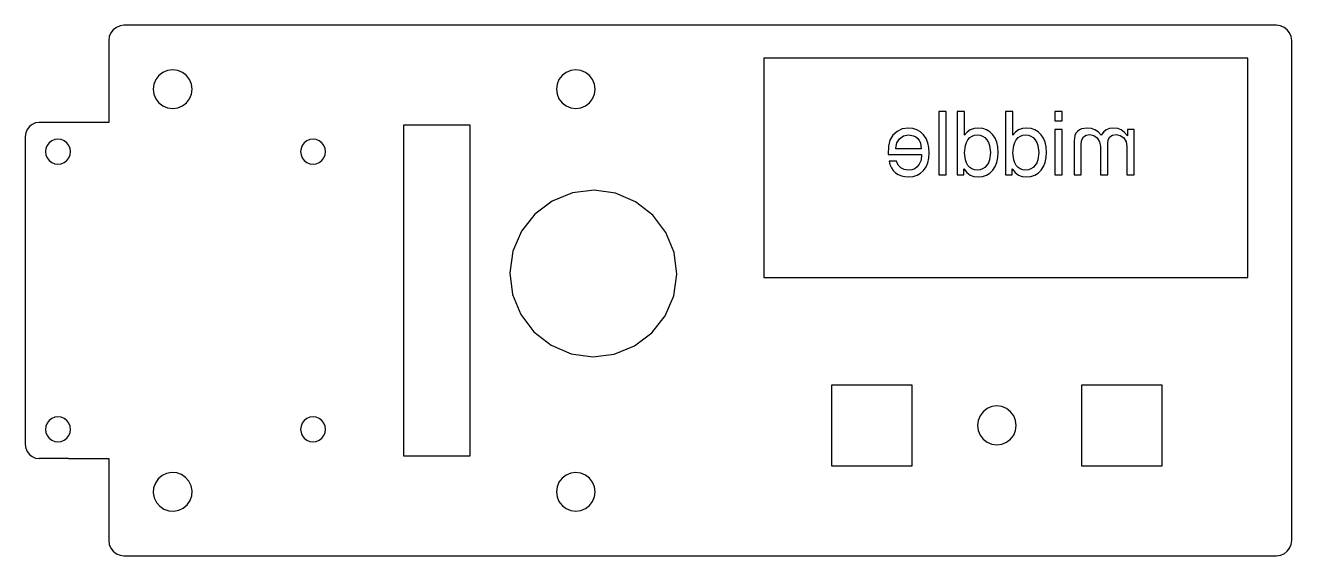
# Model space of a CAD drawing. Extents: x -235 to 103, y -8 to 774.
# Drawn here: x -231.7 to -140.6, y 287.5 to 325.7 of the extents above; entities that cross this region are included whole.
import ezdxf

# ---------------------------------------------------------------- set-up
doc = ezdxf.new("R2010")
doc.units = 0
doc.header["$MEASUREMENT"] = 0
doc.layers.add('Holes', color=2, linetype='Continuous')
doc.layers.add('Text', color=5, linetype='Continuous')

msp = doc.modelspace()

# ---------------------------------------------------------------- linework, layer by layer
for p, q in [((-225.34, 325.421), (-225.515, 325.193)), ((-225.112, 325.596), (-225.34, 325.421)), ((-224.847, 325.706), (-225.112, 325.596)), ((-224.568, 325.743), (-224.847, 325.706)), ((-141.655, 325.743), (-224.568, 325.743)), ((-141.377, 325.706), (-141.655, 325.743)), ((-141.111, 325.596), (-141.377, 325.706)), ((-140.883, 325.421), (-141.111, 325.596)), ((-140.709, 325.193), (-140.883, 325.421)), ((-225.625, 324.928), (-225.662, 324.649)), ((-225.662, 324.649), (-225.662, 318.743)), ((-225.515, 325.193), (-225.625, 324.928)), ((-140.599, 324.928), (-140.709, 325.193)), ((-140.562, 324.649), (-140.599, 324.928)), ((-140.562, 288.636), (-140.562, 324.649)), ((-231.628, 318.002), (-231.662, 317.743)), ((-231.528, 318.243), (-231.628, 318.002)), ((-231.369, 318.45), (-231.528, 318.243)), ((-231.162, 318.609), (-231.369, 318.45)), ((-230.921, 318.709), (-231.162, 318.609)), ((-230.662, 318.743), (-230.921, 318.709)), ((-228.568, 318.743), (-230.662, 318.743)), ((-225.662, 318.743), (-228.568, 318.743)), ((-231.662, 317.743), (-231.662, 317.649)), ((-231.662, 317.649), (-231.662, 295.636)), ((-231.662, 295.636), (-231.662, 295.543)), ((-231.662, 295.543), (-231.628, 295.284)), ((-231.628, 295.284), (-231.528, 295.043)), ((-231.528, 295.043), (-231.369, 294.836)), ((-231.369, 294.836), (-231.162, 294.677)), ((-231.162, 294.677), (-230.921, 294.577)), ((-230.921, 294.577), (-230.662, 294.543)), ((-228.568, 294.543), (-230.662, 294.543)), ((-228.568, 294.543), (-225.662, 294.543)), ((-225.662, 294.543), (-225.662, 288.636)), ((-225.662, 288.636), (-225.625, 288.358)), ((-225.625, 288.358), (-225.515, 288.092)), ((-225.515, 288.092), (-225.34, 287.864)), ((-140.883, 287.864), (-140.709, 288.092)), ((-140.709, 288.092), (-140.599, 288.358)), ((-140.599, 288.358), (-140.562, 288.636)), ((-225.34, 287.864), (-225.112, 287.689)), ((-225.112, 287.689), (-224.847, 287.579)), ((-224.847, 287.579), (-224.568, 287.543)), ((-224.568, 287.543), (-141.655, 287.543)), ((-141.655, 287.543), (-141.377, 287.579)), ((-141.377, 287.579), (-141.111, 287.689)), ((-141.111, 287.689), (-140.883, 287.864))]:
    msp.add_line(p, q)
at = {"layer": 'Holes'}
for p, q in [((-221.062, 322.541), (-221.424, 322.493)), ((-220.7, 322.493), (-221.062, 322.541)), ((-192.062, 322.541), (-192.424, 322.493)), ((-191.7, 322.493), (-192.062, 322.541)), ((-143.727, 323.374), (-178.527, 323.374)), ((-178.527, 323.374), (-178.527, 307.574)), ((-143.727, 307.574), (-143.727, 323.374)), ((-222.273, 321.842), (-222.413, 321.505)), ((-222.051, 322.132), (-222.273, 321.842)), ((-221.761, 322.354), (-222.051, 322.132)), ((-221.424, 322.493), (-221.761, 322.354)), ((-220.363, 322.354), (-220.7, 322.493)), ((-220.073, 322.132), (-220.363, 322.354)), ((-219.851, 321.842), (-220.073, 322.132)), ((-219.711, 321.505), (-219.851, 321.842)), ((-193.273, 321.842), (-193.413, 321.505)), ((-193.051, 322.132), (-193.273, 321.842)), ((-192.761, 322.354), (-193.051, 322.132)), ((-192.424, 322.493), (-192.761, 322.354)), ((-191.363, 322.354), (-191.7, 322.493)), ((-191.073, 322.132), (-191.363, 322.354)), ((-190.851, 321.842), (-191.073, 322.132)), ((-190.711, 321.505), (-190.851, 321.842)), ((-222.413, 321.505), (-222.46, 321.143)), ((-222.46, 321.143), (-222.413, 320.781)), ((-222.413, 320.781), (-222.273, 320.444)), ((-219.851, 320.444), (-219.711, 320.781)), ((-219.664, 321.143), (-219.711, 321.505)), ((-219.711, 320.781), (-219.664, 321.143)), ((-193.413, 321.505), (-193.46, 321.143)), ((-193.46, 321.143), (-193.413, 320.781)), ((-193.413, 320.781), (-193.273, 320.444)), ((-190.851, 320.444), (-190.711, 320.781)), ((-190.664, 321.143), (-190.711, 321.505)), ((-190.711, 320.781), (-190.664, 321.143)), ((-222.273, 320.444), (-222.051, 320.154)), ((-222.051, 320.154), (-221.761, 319.932)), ((-221.761, 319.932), (-221.424, 319.792)), ((-221.424, 319.792), (-221.062, 319.745)), ((-221.062, 319.745), (-220.7, 319.792)), ((-220.7, 319.792), (-220.363, 319.932)), ((-220.363, 319.932), (-220.073, 320.154)), ((-220.073, 320.154), (-219.851, 320.444)), ((-193.273, 320.444), (-193.051, 320.154)), ((-193.051, 320.154), (-192.761, 319.932)), ((-192.761, 319.932), (-192.424, 319.792)), ((-192.424, 319.792), (-192.062, 319.745)), ((-192.062, 319.745), (-191.7, 319.792)), ((-191.7, 319.792), (-191.363, 319.932)), ((-191.363, 319.932), (-191.073, 320.154)), ((-191.073, 320.154), (-190.851, 320.444)), ((-204.462, 318.543), (-204.462, 294.743)), ((-199.662, 318.543), (-204.462, 318.543)), ((-199.662, 294.743), (-199.662, 318.543)), ((-230.09, 317.092), (-230.18, 316.875)), ((-229.947, 317.278), (-230.09, 317.092)), ((-229.761, 317.421), (-229.947, 317.278)), ((-229.545, 317.511), (-229.761, 317.421)), ((-229.312, 317.541), (-229.545, 317.511)), ((-229.079, 317.511), (-229.312, 317.541)), ((-228.863, 317.421), (-229.079, 317.511)), ((-228.677, 317.278), (-228.863, 317.421)), ((-228.534, 317.092), (-228.677, 317.278)), ((-228.444, 316.875), (-228.534, 317.092)), ((-211.74, 317.092), (-211.83, 316.875)), ((-211.597, 317.278), (-211.74, 317.092)), ((-211.411, 317.421), (-211.597, 317.278)), ((-211.194, 317.511), (-211.411, 317.421)), ((-210.962, 317.541), (-211.194, 317.511)), ((-210.729, 317.511), (-210.962, 317.541)), ((-210.513, 317.421), (-210.729, 317.511)), ((-210.327, 317.278), (-210.513, 317.421)), ((-210.184, 317.092), (-210.327, 317.278)), ((-210.094, 316.875), (-210.184, 317.092)), ((-230.18, 316.875), (-230.21, 316.643)), ((-230.21, 316.643), (-230.18, 316.41)), ((-230.18, 316.41), (-230.09, 316.194)), ((-230.09, 316.194), (-229.947, 316.008)), ((-228.677, 316.008), (-228.534, 316.194)), ((-228.534, 316.194), (-228.444, 316.41)), ((-228.414, 316.643), (-228.444, 316.875)), ((-228.444, 316.41), (-228.414, 316.643)), ((-211.83, 316.875), (-211.86, 316.643)), ((-211.86, 316.643), (-211.83, 316.41)), ((-211.83, 316.41), (-211.74, 316.194)), ((-211.74, 316.194), (-211.597, 316.008)), ((-210.327, 316.008), (-210.184, 316.194)), ((-210.184, 316.194), (-210.094, 316.41)), ((-210.064, 316.643), (-210.094, 316.875)), ((-210.094, 316.41), (-210.064, 316.643)), ((-229.947, 316.008), (-229.761, 315.865)), ((-229.761, 315.865), (-229.544, 315.775)), ((-229.544, 315.775), (-229.312, 315.745)), ((-229.312, 315.745), (-229.079, 315.775)), ((-229.079, 315.775), (-228.863, 315.865)), ((-228.863, 315.865), (-228.677, 316.008)), ((-211.597, 316.008), (-211.411, 315.865)), ((-211.411, 315.865), (-211.194, 315.775)), ((-211.194, 315.775), (-210.962, 315.745)), ((-210.962, 315.745), (-210.729, 315.775)), ((-210.729, 315.775), (-210.513, 315.865)), ((-210.513, 315.865), (-210.327, 316.008)), ((-192.304, 313.675), (-193.755, 313.088)), ((-190.749, 313.867), (-192.304, 313.675)), ((-189.198, 313.65), (-190.749, 313.867)), ((-187.756, 313.039), (-189.198, 313.65)), ((-193.755, 313.088), (-195.006, 312.144)), ((-186.521, 312.076), (-187.756, 313.039)), ((-195.006, 312.144), (-195.969, 310.909)), ((-185.577, 310.826), (-186.521, 312.076)), ((-195.969, 310.909), (-196.58, 309.467)), ((-184.99, 309.374), (-185.577, 310.826)), ((-196.58, 309.467), (-196.797, 307.916)), ((-184.798, 307.819), (-184.99, 309.374)), ((-196.797, 307.916), (-196.605, 306.361)), ((-185.015, 306.268), (-184.798, 307.819)), ((-178.527, 307.574), (-143.727, 307.574)), ((-196.605, 306.361), (-196.018, 304.909)), ((-185.626, 304.826), (-185.015, 306.268)), ((-196.018, 304.909), (-195.074, 303.659)), ((-186.589, 303.591), (-185.626, 304.826)), ((-195.074, 303.659), (-193.839, 302.696)), ((-187.839, 302.647), (-186.589, 303.591)), ((-193.839, 302.696), (-192.397, 302.085)), ((-189.291, 302.06), (-187.839, 302.647)), ((-192.397, 302.085), (-190.846, 301.868)), ((-190.846, 301.868), (-189.291, 302.06)), ((-173.67, 299.826), (-173.67, 294.026)), ((-167.87, 299.826), (-173.67, 299.826)), ((-167.87, 294.026), (-167.87, 299.826)), ((-155.67, 299.826), (-155.67, 294.026)), ((-149.87, 299.826), (-155.67, 299.826)), ((-149.87, 294.026), (-149.87, 299.826)), ((-162.759, 297.915), (-162.982, 297.625)), ((-162.47, 298.137), (-162.759, 297.915)), ((-162.132, 298.277), (-162.47, 298.137)), ((-161.77, 298.325), (-162.132, 298.277)), ((-161.408, 298.277), (-161.77, 298.325)), ((-161.071, 298.137), (-161.408, 298.277)), ((-160.781, 297.915), (-161.071, 298.137)), ((-160.558, 297.625), (-160.781, 297.915)), ((-230.09, 297.092), (-230.18, 296.875)), ((-229.947, 297.278), (-230.09, 297.092)), ((-229.761, 297.421), (-229.947, 297.278)), ((-229.544, 297.511), (-229.761, 297.421)), ((-229.312, 297.541), (-229.544, 297.511)), ((-229.079, 297.511), (-229.312, 297.541)), ((-228.863, 297.421), (-229.079, 297.511)), ((-228.677, 297.278), (-228.863, 297.421)), ((-228.534, 297.092), (-228.677, 297.278)), ((-228.444, 296.875), (-228.534, 297.092)), ((-211.74, 297.092), (-211.83, 296.875)), ((-211.597, 297.278), (-211.74, 297.092)), ((-211.411, 297.421), (-211.597, 297.278)), ((-211.194, 297.511), (-211.411, 297.421)), ((-210.962, 297.541), (-211.194, 297.511)), ((-210.729, 297.511), (-210.962, 297.541)), ((-210.513, 297.421), (-210.729, 297.511)), ((-210.327, 297.278), (-210.513, 297.421)), ((-210.184, 297.092), (-210.327, 297.278)), ((-210.094, 296.875), (-210.184, 297.092)), ((-163.122, 297.288), (-163.169, 296.926)), ((-162.982, 297.625), (-163.122, 297.288)), ((-160.419, 297.288), (-160.558, 297.625)), ((-160.371, 296.926), (-160.419, 297.288)), ((-230.18, 296.875), (-230.21, 296.643)), ((-230.21, 296.643), (-230.18, 296.41)), ((-230.18, 296.41), (-230.09, 296.194)), ((-230.09, 296.194), (-229.947, 296.008)), ((-228.677, 296.008), (-228.534, 296.194)), ((-228.534, 296.194), (-228.444, 296.41)), ((-228.414, 296.643), (-228.444, 296.875)), ((-228.444, 296.41), (-228.414, 296.643)), ((-211.83, 296.875), (-211.86, 296.643)), ((-211.86, 296.643), (-211.83, 296.41)), ((-211.83, 296.41), (-211.74, 296.194)), ((-211.74, 296.194), (-211.597, 296.008)), ((-210.327, 296.008), (-210.184, 296.194)), ((-210.184, 296.194), (-210.094, 296.41)), ((-210.064, 296.643), (-210.094, 296.875)), ((-210.094, 296.41), (-210.064, 296.643)), ((-163.169, 296.926), (-163.122, 296.564)), ((-163.122, 296.564), (-162.982, 296.226)), ((-162.982, 296.226), (-162.759, 295.936)), ((-160.781, 295.936), (-160.558, 296.226)), ((-160.558, 296.226), (-160.419, 296.564)), ((-160.419, 296.564), (-160.371, 296.926)), ((-229.947, 296.008), (-229.761, 295.865)), ((-229.761, 295.865), (-229.545, 295.775)), ((-229.545, 295.775), (-229.312, 295.745)), ((-229.312, 295.745), (-229.079, 295.775)), ((-229.079, 295.775), (-228.863, 295.865)), ((-228.863, 295.865), (-228.677, 296.008)), ((-211.597, 296.008), (-211.411, 295.865)), ((-211.411, 295.865), (-211.194, 295.775)), ((-211.194, 295.775), (-210.962, 295.745)), ((-210.962, 295.745), (-210.729, 295.775)), ((-210.729, 295.775), (-210.513, 295.865)), ((-210.513, 295.865), (-210.327, 296.008)), ((-162.759, 295.936), (-162.47, 295.714)), ((-162.47, 295.714), (-162.132, 295.574)), ((-162.132, 295.574), (-161.77, 295.527)), ((-161.77, 295.527), (-161.408, 295.574)), ((-161.408, 295.574), (-161.071, 295.714)), ((-161.071, 295.714), (-160.781, 295.936)), ((-204.462, 294.743), (-199.662, 294.743)), ((-221.497, 293.472), (-221.826, 293.314)), ((-221.138, 293.539), (-221.497, 293.472)), ((-220.774, 293.511), (-221.138, 293.539)), ((-220.43, 293.39), (-220.774, 293.511)), ((-220.128, 293.184), (-220.43, 293.39)), ((-192.761, 293.354), (-193.051, 293.132)), ((-192.424, 293.493), (-192.761, 293.354)), ((-192.062, 293.541), (-192.424, 293.493)), ((-191.7, 293.493), (-192.062, 293.541)), ((-191.363, 293.354), (-191.7, 293.493)), ((-191.073, 293.132), (-191.363, 293.354)), ((-173.67, 294.026), (-167.87, 294.026)), ((-155.67, 294.026), (-149.87, 294.026)), ((-222.309, 292.775), (-222.43, 292.431)), ((-222.103, 293.076), (-222.309, 292.775)), ((-221.826, 293.314), (-222.103, 293.076)), ((-219.891, 292.907), (-220.128, 293.184)), ((-219.733, 292.578), (-219.891, 292.907)), ((-219.666, 292.219), (-219.733, 292.578)), ((-193.413, 292.505), (-193.46, 292.143)), ((-193.273, 292.842), (-193.413, 292.505)), ((-193.051, 293.132), (-193.273, 292.842)), ((-190.851, 292.842), (-191.073, 293.132)), ((-190.711, 292.505), (-190.851, 292.842)), ((-190.664, 292.143), (-190.711, 292.505)), ((-222.43, 292.431), (-222.458, 292.067)), ((-222.458, 292.067), (-222.391, 291.708)), ((-222.391, 291.708), (-222.233, 291.379)), ((-219.815, 291.511), (-219.694, 291.855)), ((-219.694, 291.855), (-219.666, 292.219)), ((-193.46, 292.143), (-193.413, 291.781)), ((-193.413, 291.781), (-193.273, 291.444)), ((-190.851, 291.444), (-190.711, 291.781)), ((-190.711, 291.781), (-190.664, 292.143)), ((-222.233, 291.379), (-221.995, 291.102)), ((-221.995, 291.102), (-221.694, 290.896)), ((-221.694, 290.896), (-221.35, 290.775)), ((-221.35, 290.775), (-220.986, 290.747)), ((-220.986, 290.747), (-220.627, 290.814)), ((-220.627, 290.814), (-220.298, 290.972)), ((-220.298, 290.972), (-220.021, 291.209)), ((-220.021, 291.209), (-219.815, 291.511)), ((-193.273, 291.444), (-193.051, 291.154)), ((-193.051, 291.154), (-192.761, 290.932)), ((-192.761, 290.932), (-192.424, 290.792)), ((-192.424, 290.792), (-192.062, 290.745)), ((-192.062, 290.745), (-191.7, 290.792)), ((-191.7, 290.792), (-191.363, 290.932)), ((-191.363, 290.932), (-191.073, 291.154)), ((-191.073, 291.154), (-190.851, 291.444))]:
    msp.add_line(p, q, dxfattribs=at)
at = {"layer": 'Text'}
for p, q in [((-165.95, 319.524, -0.2), (-165.95, 314.967, -0.2)), ((-165.425, 319.524, -0.2), (-165.95, 319.524, -0.2)), ((-165.95, 319.524), (-165.95, 314.967)), ((-165.425, 319.524), (-165.95, 319.524)), ((-165.95, 319.524, -0.2), (-165.95, 319.524)), ((-165.425, 314.967, -0.2), (-165.425, 319.524, -0.2)), ((-165.425, 314.967), (-165.425, 319.524)), ((-165.425, 319.524, -0.2), (-165.425, 319.524)), ((-164.619, 319.524, -0.2), (-164.619, 314.967, -0.2)), ((-164.1, 319.524, -0.2), (-164.619, 319.524, -0.2)), ((-164.619, 319.524), (-164.619, 314.967)), ((-164.1, 319.524), (-164.619, 319.524)), ((-164.619, 319.524, -0.2), (-164.619, 319.524)), ((-164.1, 317.83, -0.2), (-164.1, 319.524, -0.2)), ((-164.1, 317.83), (-164.1, 319.524)), ((-164.1, 319.524, -0.2), (-164.1, 319.524)), ((-161.143, 319.524, -0.2), (-161.143, 314.967, -0.2)), ((-160.624, 319.524, -0.2), (-161.143, 319.524, -0.2)), ((-161.143, 319.524), (-161.143, 314.967)), ((-160.624, 319.524), (-161.143, 319.524)), ((-161.143, 319.524, -0.2), (-161.143, 319.524)), ((-160.624, 317.83, -0.2), (-160.624, 319.524, -0.2)), ((-160.624, 317.83), (-160.624, 319.524)), ((-160.624, 319.524, -0.2), (-160.624, 319.524)), ((-157.599, 319.524, -0.2), (-157.599, 318.868, -0.2)), ((-157.074, 319.524, -0.2), (-157.599, 319.524, -0.2)), ((-157.599, 319.524), (-157.599, 318.868)), ((-157.074, 319.524), (-157.599, 319.524)), ((-157.599, 319.524, -0.2), (-157.599, 319.524)), ((-157.599, 318.868, -0.2), (-157.074, 318.868, -0.2)), ((-157.599, 318.868), (-157.074, 318.868)), ((-157.599, 318.868, -0.2), (-157.599, 318.868)), ((-157.074, 318.868, -0.2), (-157.074, 319.524, -0.2)), ((-157.074, 318.868), (-157.074, 319.524)), ((-157.074, 319.524, -0.2), (-157.074, 319.524)), ((-157.074, 318.868, -0.2), (-157.074, 318.868)), ((-168.954, 318.106, -0.2), (-169.258, 317.832, -0.2)), ((-168.954, 318.106), (-169.258, 317.832)), ((-168.573, 318.279, -0.2), (-168.954, 318.106, -0.2)), ((-168.573, 318.279), (-168.954, 318.106)), ((-168.954, 318.106, -0.2), (-168.954, 318.106)), ((-168.138, 318.337, -0.2), (-168.573, 318.279, -0.2)), ((-168.138, 318.337), (-168.573, 318.279)), ((-168.573, 318.279, -0.2), (-168.573, 318.279)), ((-167.814, 318.306, -0.2), (-168.138, 318.337, -0.2)), ((-167.814, 318.306), (-168.138, 318.337)), ((-168.138, 318.337, -0.2), (-168.138, 318.337)), ((-167.524, 318.215, -0.2), (-167.814, 318.306, -0.2)), ((-167.524, 318.215), (-167.814, 318.306)), ((-167.814, 318.306, -0.2), (-167.814, 318.306)), ((-167.268, 318.064, -0.2), (-167.524, 318.215, -0.2)), ((-167.268, 318.064), (-167.524, 318.215)), ((-167.524, 318.215, -0.2), (-167.524, 318.215)), ((-167.047, 317.852, -0.2), (-167.268, 318.064, -0.2)), ((-167.047, 317.852), (-167.268, 318.064)), ((-167.268, 318.064, -0.2), (-167.268, 318.064)), ((-163.913, 318.051, -0.2), (-164.1, 317.83, -0.2)), ((-163.913, 318.051), (-164.1, 317.83)), ((-163.683, 318.21, -0.2), (-163.913, 318.051, -0.2)), ((-163.683, 318.21), (-163.913, 318.051)), ((-163.913, 318.051, -0.2), (-163.913, 318.051)), ((-163.41, 318.305, -0.2), (-163.683, 318.21, -0.2)), ((-163.41, 318.305), (-163.683, 318.21)), ((-163.683, 318.21, -0.2), (-163.683, 318.21)), ((-163.093, 318.337, -0.2), (-163.41, 318.305, -0.2)), ((-163.093, 318.337), (-163.41, 318.305)), ((-163.41, 318.305, -0.2), (-163.41, 318.305)), ((-162.79, 318.307, -0.2), (-163.093, 318.337, -0.2)), ((-162.79, 318.307), (-163.093, 318.337)), ((-163.093, 318.337, -0.2), (-163.093, 318.337)), ((-162.519, 318.219, -0.2), (-162.79, 318.307, -0.2)), ((-162.519, 318.219), (-162.79, 318.307)), ((-162.79, 318.307, -0.2), (-162.79, 318.307)), ((-162.279, 318.071, -0.2), (-162.519, 318.219, -0.2)), ((-162.279, 318.071), (-162.519, 318.219)), ((-162.519, 318.219, -0.2), (-162.519, 318.219)), ((-162.071, 317.865, -0.2), (-162.279, 318.071, -0.2)), ((-162.071, 317.865), (-162.279, 318.071)), ((-162.279, 318.071, -0.2), (-162.279, 318.071)), ((-160.436, 318.051, -0.2), (-160.624, 317.83, -0.2)), ((-160.436, 318.051), (-160.624, 317.83)), ((-160.206, 318.21, -0.2), (-160.436, 318.051, -0.2)), ((-160.206, 318.21), (-160.436, 318.051)), ((-160.436, 318.051, -0.2), (-160.436, 318.051)), ((-159.933, 318.305, -0.2), (-160.206, 318.21, -0.2)), ((-159.933, 318.305), (-160.206, 318.21)), ((-160.206, 318.21, -0.2), (-160.206, 318.21)), ((-159.617, 318.337, -0.2), (-159.933, 318.305, -0.2)), ((-159.617, 318.337), (-159.933, 318.305)), ((-159.933, 318.305, -0.2), (-159.933, 318.305)), ((-159.313, 318.307, -0.2), (-159.617, 318.337, -0.2)), ((-159.313, 318.307), (-159.617, 318.337)), ((-159.617, 318.337, -0.2), (-159.617, 318.337)), ((-159.042, 318.219, -0.2), (-159.313, 318.307, -0.2)), ((-159.042, 318.219), (-159.313, 318.307)), ((-159.313, 318.307, -0.2), (-159.313, 318.307)), ((-158.802, 318.071, -0.2), (-159.042, 318.219, -0.2)), ((-158.802, 318.071), (-159.042, 318.219)), ((-159.042, 318.219, -0.2), (-159.042, 318.219)), ((-158.594, 317.865, -0.2), (-158.802, 318.071, -0.2)), ((-158.594, 317.865), (-158.802, 318.071)), ((-158.802, 318.071, -0.2), (-158.802, 318.071)), ((-157.599, 318.242, -0.2), (-157.599, 314.967, -0.2)), ((-157.08, 318.242, -0.2), (-157.599, 318.242, -0.2)), ((-157.599, 318.242), (-157.599, 314.967)), ((-157.08, 318.242), (-157.599, 318.242)), ((-157.599, 318.242, -0.2), (-157.599, 318.242)), ((-157.08, 314.967, -0.2), (-157.08, 318.242, -0.2)), ((-157.08, 314.967), (-157.08, 318.242)), ((-157.08, 318.242, -0.2), (-157.08, 318.242)), ((-156.08, 317.972, -0.2), (-156.157, 317.815, -0.2)), ((-156.08, 317.972), (-156.157, 317.815)), ((-155.972, 318.102, -0.2), (-156.08, 317.972, -0.2)), ((-155.972, 318.102), (-156.08, 317.972)), ((-156.08, 317.972, -0.2), (-156.08, 317.972)), ((-155.836, 318.205, -0.2), (-155.972, 318.102, -0.2)), ((-155.836, 318.205), (-155.972, 318.102)), ((-155.972, 318.102, -0.2), (-155.972, 318.102)), ((-155.673, 318.278, -0.2), (-155.836, 318.205, -0.2)), ((-155.673, 318.278), (-155.836, 318.205)), ((-155.836, 318.205, -0.2), (-155.836, 318.205)), ((-155.27, 318.337, -0.2), (-155.673, 318.278, -0.2)), ((-155.27, 318.337), (-155.673, 318.278)), ((-155.673, 318.278, -0.2), (-155.673, 318.278)), ((-154.97, 318.308, -0.2), (-155.27, 318.337, -0.2)), ((-154.97, 318.308), (-155.27, 318.337)), ((-155.27, 318.337, -0.2), (-155.27, 318.337)), ((-154.72, 318.224, -0.2), (-154.97, 318.308, -0.2)), ((-154.72, 318.224), (-154.97, 318.308)), ((-154.97, 318.308, -0.2), (-154.97, 318.308)), ((-154.494, 318.07, -0.2), (-154.72, 318.224, -0.2)), ((-154.494, 318.07), (-154.72, 318.224)), ((-154.72, 318.224, -0.2), (-154.72, 318.224)), ((-154.264, 317.835, -0.2), (-154.494, 318.07, -0.2)), ((-154.264, 317.835), (-154.494, 318.07)), ((-154.494, 318.07, -0.2), (-154.494, 318.07)), ((-154.106, 318.054, -0.2), (-154.264, 317.835, -0.2)), ((-154.106, 318.054), (-154.264, 317.835)), ((-153.906, 318.211, -0.2), (-154.106, 318.054, -0.2)), ((-153.906, 318.211), (-154.106, 318.054)), ((-154.106, 318.054, -0.2), (-154.106, 318.054)), ((-153.665, 318.305, -0.2), (-153.906, 318.211, -0.2)), ((-153.665, 318.305), (-153.906, 318.211)), ((-153.906, 318.211, -0.2), (-153.906, 318.211)), ((-153.382, 318.337, -0.2), (-153.665, 318.305, -0.2)), ((-153.382, 318.337), (-153.665, 318.305)), ((-153.665, 318.305, -0.2), (-153.665, 318.305)), ((-153.079, 318.304, -0.2), (-153.382, 318.337, -0.2)), ((-153.079, 318.304), (-153.382, 318.337)), ((-153.382, 318.337, -0.2), (-153.382, 318.337)), ((-152.822, 318.205, -0.2), (-153.079, 318.304, -0.2)), ((-152.822, 318.205), (-153.079, 318.304)), ((-153.079, 318.304, -0.2), (-153.079, 318.304)), ((-152.593, 318.033, -0.2), (-152.822, 318.205, -0.2)), ((-152.593, 318.033), (-152.822, 318.205)), ((-152.822, 318.205, -0.2), (-152.822, 318.205)), ((-152.375, 317.779, -0.2), (-152.593, 318.033, -0.2)), ((-152.375, 317.779), (-152.593, 318.033)), ((-152.593, 318.033, -0.2), (-152.593, 318.033)), ((-151.893, 318.242, -0.2), (-152.375, 318.242, -0.2)), ((-152.375, 318.242, -0.2), (-152.375, 317.779, -0.2)), ((-151.893, 318.242), (-152.375, 318.242)), ((-152.375, 318.242), (-152.375, 317.779)), ((-152.375, 318.242, -0.2), (-152.375, 318.242)), ((-151.893, 314.967, -0.2), (-151.893, 318.242, -0.2)), ((-151.893, 314.967), (-151.893, 318.242)), ((-151.893, 318.242, -0.2), (-151.893, 318.242)), ((-169.562, 317.042, -0.2), (-169.595, 316.432, -0.2)), ((-169.562, 317.042), (-169.595, 316.432)), ((-169.464, 317.475, -0.2), (-169.562, 317.042, -0.2)), ((-169.464, 317.475), (-169.562, 317.042)), ((-169.562, 317.042, -0.2), (-169.562, 317.042)), ((-169.258, 317.832, -0.2), (-169.464, 317.475, -0.2)), ((-169.258, 317.832), (-169.464, 317.475)), ((-169.464, 317.475, -0.2), (-169.464, 317.475)), ((-169.258, 317.832, -0.2), (-169.258, 317.832)), ((-169.039, 316.894, -0.2), (-168.973, 317.267, -0.2)), ((-169.039, 316.894), (-168.973, 317.267)), ((-168.973, 317.267, -0.2), (-168.774, 317.577, -0.2)), ((-168.973, 317.267), (-168.774, 317.577)), ((-168.973, 317.267, -0.2), (-168.973, 317.267)), ((-168.774, 317.577, -0.2), (-168.478, 317.786, -0.2)), ((-168.774, 317.577), (-168.478, 317.786)), ((-168.774, 317.577, -0.2), (-168.774, 317.577)), ((-168.478, 317.786, -0.2), (-168.123, 317.855, -0.2)), ((-168.478, 317.786), (-168.123, 317.855)), ((-168.478, 317.786, -0.2), (-168.478, 317.786)), ((-168.123, 317.855, -0.2), (-167.759, 317.787, -0.2)), ((-168.123, 317.855), (-167.759, 317.787)), ((-168.123, 317.855, -0.2), (-168.123, 317.855)), ((-167.759, 317.787, -0.2), (-167.603, 317.702, -0.2)), ((-167.759, 317.787), (-167.603, 317.702)), ((-167.759, 317.787, -0.2), (-167.759, 317.787)), ((-167.603, 317.702, -0.2), (-167.465, 317.584, -0.2)), ((-167.603, 317.702), (-167.465, 317.584)), ((-167.603, 317.702, -0.2), (-167.603, 317.702)), ((-167.465, 317.584, -0.2), (-167.352, 317.436, -0.2)), ((-167.465, 317.584), (-167.352, 317.436)), ((-167.465, 317.584, -0.2), (-167.465, 317.584)), ((-167.352, 317.436, -0.2), (-167.271, 317.266, -0.2)), ((-167.352, 317.436), (-167.271, 317.266)), ((-167.352, 317.436, -0.2), (-167.352, 317.436)), ((-167.271, 317.266, -0.2), (-167.206, 316.856, -0.2)), ((-167.271, 317.266), (-167.206, 316.856)), ((-167.271, 317.266, -0.2), (-167.271, 317.266)), ((-166.867, 317.59, -0.2), (-167.047, 317.852, -0.2)), ((-166.867, 317.59), (-167.047, 317.852)), ((-167.047, 317.852, -0.2), (-167.047, 317.852)), ((-166.739, 317.287, -0.2), (-166.867, 317.59, -0.2)), ((-166.739, 317.287), (-166.867, 317.59)), ((-166.867, 317.59, -0.2), (-166.867, 317.59)), ((-166.663, 316.944, -0.2), (-166.739, 317.287, -0.2)), ((-166.663, 316.944), (-166.739, 317.287)), ((-166.739, 317.287, -0.2), (-166.739, 317.287)), ((-164.1, 317.83, -0.2), (-164.1, 317.83)), ((-164.1, 316.567, -0.2), (-164.038, 317.095, -0.2)), ((-164.1, 316.567), (-164.038, 317.095)), ((-164.038, 317.095, -0.2), (-163.96, 317.313, -0.2)), ((-164.038, 317.095), (-163.96, 317.313)), ((-164.038, 317.095, -0.2), (-164.038, 317.095)), ((-163.96, 317.313, -0.2), (-163.85, 317.501, -0.2)), ((-163.96, 317.313), (-163.85, 317.501)), ((-163.96, 317.313, -0.2), (-163.96, 317.313)), ((-163.85, 317.501, -0.2), (-163.715, 317.653, -0.2)), ((-163.85, 317.501), (-163.715, 317.653)), ((-163.85, 317.501, -0.2), (-163.85, 317.501)), ((-163.715, 317.653, -0.2), (-163.558, 317.762, -0.2)), ((-163.715, 317.653), (-163.558, 317.762)), ((-163.715, 317.653, -0.2), (-163.715, 317.653)), ((-163.558, 317.762, -0.2), (-163.38, 317.827, -0.2)), ((-163.558, 317.762), (-163.38, 317.827)), ((-163.558, 317.762, -0.2), (-163.558, 317.762)), ((-163.38, 317.827, -0.2), (-163.181, 317.848, -0.2)), ((-163.38, 317.827), (-163.181, 317.848)), ((-163.38, 317.827, -0.2), (-163.38, 317.827)), ((-163.181, 317.848, -0.2), (-162.978, 317.826, -0.2)), ((-163.181, 317.848), (-162.978, 317.826)), ((-163.181, 317.848, -0.2), (-163.181, 317.848)), ((-162.978, 317.826, -0.2), (-162.796, 317.761, -0.2)), ((-162.978, 317.826), (-162.796, 317.761)), ((-162.978, 317.826, -0.2), (-162.978, 317.826)), ((-162.796, 317.761, -0.2), (-162.634, 317.651, -0.2)), ((-162.796, 317.761), (-162.634, 317.651)), ((-162.796, 317.761, -0.2), (-162.796, 317.761)), ((-162.634, 317.651, -0.2), (-162.493, 317.498, -0.2)), ((-162.634, 317.651), (-162.493, 317.498)), ((-162.634, 317.651, -0.2), (-162.634, 317.651)), ((-162.493, 317.498, -0.2), (-162.378, 317.31, -0.2)), ((-162.493, 317.498), (-162.378, 317.31)), ((-162.493, 317.498, -0.2), (-162.493, 317.498)), ((-162.378, 317.31, -0.2), (-162.295, 317.094, -0.2)), ((-162.378, 317.31), (-162.295, 317.094)), ((-162.378, 317.31, -0.2), (-162.378, 317.31)), ((-162.295, 317.094, -0.2), (-162.23, 316.58, -0.2)), ((-162.295, 317.094), (-162.23, 316.58)), ((-162.295, 317.094, -0.2), (-162.295, 317.094)), ((-161.902, 317.609, -0.2), (-162.071, 317.865, -0.2)), ((-161.902, 317.609), (-162.071, 317.865)), ((-162.071, 317.865, -0.2), (-162.071, 317.865)), ((-161.782, 317.315, -0.2), (-161.902, 317.609, -0.2)), ((-161.782, 317.315), (-161.902, 317.609)), ((-161.902, 317.609, -0.2), (-161.902, 317.609)), ((-161.71, 316.983, -0.2), (-161.782, 317.315, -0.2)), ((-161.71, 316.983), (-161.782, 317.315)), ((-161.782, 317.315, -0.2), (-161.782, 317.315)), ((-160.624, 317.83, -0.2), (-160.624, 317.83)), ((-160.624, 316.567, -0.2), (-160.561, 317.095, -0.2)), ((-160.624, 316.567), (-160.561, 317.095)), ((-160.561, 317.095, -0.2), (-160.483, 317.313, -0.2)), ((-160.561, 317.095), (-160.483, 317.313)), ((-160.561, 317.095, -0.2), (-160.561, 317.095)), ((-160.483, 317.313, -0.2), (-160.373, 317.501, -0.2)), ((-160.483, 317.313), (-160.373, 317.501)), ((-160.483, 317.313, -0.2), (-160.483, 317.313)), ((-160.373, 317.501, -0.2), (-160.238, 317.653, -0.2)), ((-160.373, 317.501), (-160.238, 317.653)), ((-160.373, 317.501, -0.2), (-160.373, 317.501)), ((-160.238, 317.653, -0.2), (-160.081, 317.762, -0.2)), ((-160.238, 317.653), (-160.081, 317.762)), ((-160.238, 317.653, -0.2), (-160.238, 317.653)), ((-160.081, 317.762, -0.2), (-159.903, 317.827, -0.2)), ((-160.081, 317.762), (-159.903, 317.827)), ((-160.081, 317.762, -0.2), (-160.081, 317.762)), ((-159.903, 317.827, -0.2), (-159.704, 317.848, -0.2)), ((-159.903, 317.827), (-159.704, 317.848)), ((-159.903, 317.827, -0.2), (-159.903, 317.827)), ((-159.704, 317.848, -0.2), (-159.501, 317.826, -0.2)), ((-159.704, 317.848), (-159.501, 317.826)), ((-159.704, 317.848, -0.2), (-159.704, 317.848)), ((-159.501, 317.826, -0.2), (-159.319, 317.761, -0.2)), ((-159.501, 317.826), (-159.319, 317.761)), ((-159.501, 317.826, -0.2), (-159.501, 317.826)), ((-159.319, 317.761, -0.2), (-159.157, 317.651, -0.2)), ((-159.319, 317.761), (-159.157, 317.651)), ((-159.319, 317.761, -0.2), (-159.319, 317.761)), ((-159.157, 317.651, -0.2), (-159.016, 317.498, -0.2)), ((-159.157, 317.651), (-159.016, 317.498)), ((-159.157, 317.651, -0.2), (-159.157, 317.651)), ((-159.016, 317.498, -0.2), (-158.901, 317.31, -0.2)), ((-159.016, 317.498), (-158.901, 317.31)), ((-159.016, 317.498, -0.2), (-159.016, 317.498)), ((-158.901, 317.31, -0.2), (-158.819, 317.094, -0.2)), ((-158.901, 317.31), (-158.819, 317.094)), ((-158.901, 317.31, -0.2), (-158.901, 317.31)), ((-158.819, 317.094, -0.2), (-158.753, 316.58, -0.2)), ((-158.819, 317.094), (-158.753, 316.58)), ((-158.819, 317.094, -0.2), (-158.819, 317.094)), ((-158.426, 317.609, -0.2), (-158.594, 317.865, -0.2)), ((-158.426, 317.609), (-158.594, 317.865)), ((-158.594, 317.865, -0.2), (-158.594, 317.865)), ((-158.305, 317.315, -0.2), (-158.426, 317.609, -0.2)), ((-158.305, 317.315), (-158.426, 317.609)), ((-158.426, 317.609, -0.2), (-158.426, 317.609)), ((-158.233, 316.983, -0.2), (-158.305, 317.315, -0.2)), ((-158.233, 316.983), (-158.305, 317.315)), ((-158.305, 317.315, -0.2), (-158.305, 317.315)), ((-156.157, 317.815, -0.2), (-156.219, 317.424, -0.2)), ((-156.157, 317.815), (-156.219, 317.424)), ((-156.219, 317.424, -0.2), (-156.219, 314.967, -0.2)), ((-156.219, 317.424), (-156.219, 314.967)), ((-156.219, 317.424, -0.2), (-156.219, 317.424)), ((-156.157, 317.815, -0.2), (-156.157, 317.815)), ((-155.694, 317.223, -0.2), (-155.654, 317.5, -0.2)), ((-155.694, 317.223), (-155.654, 317.5)), ((-155.694, 314.967, -0.2), (-155.694, 317.223, -0.2)), ((-155.694, 314.967), (-155.694, 317.223)), ((-155.694, 317.223, -0.2), (-155.694, 317.223)), ((-155.654, 317.5, -0.2), (-155.535, 317.707, -0.2)), ((-155.654, 317.5), (-155.535, 317.707)), ((-155.654, 317.5, -0.2), (-155.654, 317.5)), ((-155.535, 317.707, -0.2), (-155.343, 317.836, -0.2)), ((-155.535, 317.707), (-155.343, 317.836)), ((-155.535, 317.707, -0.2), (-155.535, 317.707)), ((-155.343, 317.836, -0.2), (-155.088, 317.879, -0.2)), ((-155.343, 317.836), (-155.088, 317.879)), ((-155.343, 317.836, -0.2), (-155.343, 317.836)), ((-155.088, 317.879, -0.2), (-154.793, 317.816, -0.2)), ((-155.088, 317.879), (-154.793, 317.816)), ((-155.088, 317.879, -0.2), (-155.088, 317.879)), ((-154.793, 317.816, -0.2), (-154.545, 317.629, -0.2)), ((-154.793, 317.816), (-154.545, 317.629)), ((-154.793, 317.816, -0.2), (-154.793, 317.816)), ((-154.545, 317.629, -0.2), (-154.376, 317.352, -0.2)), ((-154.545, 317.629), (-154.376, 317.352)), ((-154.545, 317.629, -0.2), (-154.545, 317.629)), ((-154.376, 317.352, -0.2), (-154.32, 317.023, -0.2)), ((-154.376, 317.352), (-154.32, 317.023)), ((-154.376, 317.352, -0.2), (-154.376, 317.352)), ((-154.264, 317.835, -0.2), (-154.264, 317.835)), ((-153.795, 317.223, -0.2), (-153.755, 317.5, -0.2)), ((-153.795, 317.223), (-153.755, 317.5)), ((-153.795, 314.967, -0.2), (-153.795, 317.223, -0.2)), ((-153.795, 314.967), (-153.795, 317.223)), ((-153.795, 317.223, -0.2), (-153.795, 317.223)), ((-153.755, 317.5, -0.2), (-153.636, 317.707, -0.2)), ((-153.755, 317.5), (-153.636, 317.707)), ((-153.755, 317.5, -0.2), (-153.755, 317.5)), ((-153.636, 317.707, -0.2), (-153.444, 317.836, -0.2)), ((-153.636, 317.707), (-153.444, 317.836)), ((-153.636, 317.707, -0.2), (-153.636, 317.707)), ((-153.444, 317.836, -0.2), (-153.188, 317.879, -0.2)), ((-153.444, 317.836), (-153.188, 317.879)), ((-153.444, 317.836, -0.2), (-153.444, 317.836)), ((-153.188, 317.879, -0.2), (-152.893, 317.816, -0.2)), ((-153.188, 317.879), (-152.893, 317.816)), ((-153.188, 317.879, -0.2), (-153.188, 317.879)), ((-152.893, 317.816, -0.2), (-152.644, 317.629, -0.2)), ((-152.893, 317.816), (-152.644, 317.629)), ((-152.893, 317.816, -0.2), (-152.893, 317.816)), ((-152.644, 317.629, -0.2), (-152.475, 317.352, -0.2)), ((-152.644, 317.629), (-152.475, 317.352)), ((-152.644, 317.629, -0.2), (-152.644, 317.629)), ((-152.475, 317.352, -0.2), (-152.419, 317.023, -0.2)), ((-152.475, 317.352), (-152.419, 317.023)), ((-152.475, 317.352, -0.2), (-152.475, 317.352)), ((-152.375, 317.779, -0.2), (-152.375, 317.779)), ((-169.595, 316.432, -0.2), (-167.181, 316.432, -0.2)), ((-169.595, 316.432), (-167.181, 316.432)), ((-169.595, 316.432, -0.2), (-169.595, 316.432)), ((-169.033, 316.856, -0.2), (-169.039, 316.894, -0.2)), ((-169.033, 316.856), (-169.039, 316.894)), ((-169.039, 316.894, -0.2), (-169.039, 316.894)), ((-167.206, 316.856, -0.2), (-169.033, 316.856, -0.2)), ((-167.206, 316.856), (-169.033, 316.856)), ((-169.033, 316.856, -0.2), (-169.033, 316.856)), ((-167.181, 316.432, -0.2), (-167.223, 316.031, -0.2)), ((-167.181, 316.432), (-167.223, 316.031)), ((-167.206, 316.856, -0.2), (-167.206, 316.856)), ((-167.181, 316.432, -0.2), (-167.181, 316.432)), ((-166.737, 315.84, -0.2), (-166.662, 316.179, -0.2)), ((-166.737, 315.84), (-166.662, 316.179)), ((-166.637, 316.561, -0.2), (-166.663, 316.944, -0.2)), ((-166.637, 316.561), (-166.663, 316.944)), ((-166.663, 316.944, -0.2), (-166.663, 316.944)), ((-166.662, 316.179, -0.2), (-166.637, 316.561, -0.2)), ((-166.662, 316.179), (-166.637, 316.561)), ((-166.662, 316.179, -0.2), (-166.662, 316.179)), ((-166.637, 316.561, -0.2), (-166.637, 316.561)), ((-164.038, 316.055, -0.2), (-164.1, 316.567, -0.2)), ((-164.038, 316.055), (-164.1, 316.567)), ((-164.1, 316.567, -0.2), (-164.1, 316.567)), ((-162.23, 316.58, -0.2), (-162.295, 316.062, -0.2)), ((-162.23, 316.58), (-162.295, 316.062)), ((-162.23, 316.58, -0.2), (-162.23, 316.58)), ((-161.781, 315.868, -0.2), (-161.71, 316.218, -0.2)), ((-161.781, 315.868), (-161.71, 316.218)), ((-161.686, 316.611, -0.2), (-161.71, 316.983, -0.2)), ((-161.686, 316.611), (-161.71, 316.983)), ((-161.71, 316.983, -0.2), (-161.71, 316.983)), ((-161.71, 316.218, -0.2), (-161.686, 316.611, -0.2)), ((-161.71, 316.218), (-161.686, 316.611)), ((-161.71, 316.218, -0.2), (-161.71, 316.218)), ((-161.686, 316.611, -0.2), (-161.686, 316.611)), ((-160.561, 316.055, -0.2), (-160.624, 316.567, -0.2)), ((-160.561, 316.055), (-160.624, 316.567)), ((-160.624, 316.567, -0.2), (-160.624, 316.567)), ((-158.753, 316.58, -0.2), (-158.819, 316.062, -0.2)), ((-158.753, 316.58), (-158.819, 316.062)), ((-158.753, 316.58, -0.2), (-158.753, 316.58)), ((-158.305, 315.868, -0.2), (-158.233, 316.218, -0.2)), ((-158.305, 315.868), (-158.233, 316.218)), ((-158.209, 316.611, -0.2), (-158.233, 316.983, -0.2)), ((-158.209, 316.611), (-158.233, 316.983)), ((-158.233, 316.983, -0.2), (-158.233, 316.983)), ((-158.233, 316.218, -0.2), (-158.209, 316.611, -0.2)), ((-158.233, 316.218), (-158.209, 316.611)), ((-158.233, 316.218, -0.2), (-158.233, 316.218)), ((-158.209, 316.611, -0.2), (-158.209, 316.611)), ((-154.32, 317.023, -0.2), (-154.32, 314.967, -0.2)), ((-154.32, 317.023), (-154.32, 314.967)), ((-154.32, 317.023, -0.2), (-154.32, 317.023)), ((-152.419, 317.023, -0.2), (-152.419, 314.967, -0.2)), ((-152.419, 317.023), (-152.419, 314.967)), ((-152.419, 317.023, -0.2), (-152.419, 317.023)), ((-169.002, 315.962, -0.2), (-169.526, 315.962, -0.2)), ((-169.526, 315.962, -0.2), (-169.459, 315.708, -0.2)), ((-169.002, 315.962), (-169.526, 315.962)), ((-169.526, 315.962), (-169.459, 315.708)), ((-169.526, 315.962, -0.2), (-169.526, 315.962)), ((-169.459, 315.708, -0.2), (-169.359, 315.483, -0.2)), ((-169.459, 315.708), (-169.359, 315.483)), ((-169.459, 315.708, -0.2), (-169.459, 315.708)), ((-169.359, 315.483, -0.2), (-169.225, 315.289, -0.2)), ((-169.359, 315.483), (-169.225, 315.289)), ((-169.359, 315.483, -0.2), (-169.359, 315.483)), ((-169.225, 315.289, -0.2), (-169.057, 315.124, -0.2)), ((-169.225, 315.289), (-169.057, 315.124)), ((-169.225, 315.289, -0.2), (-169.225, 315.289)), ((-168.866, 315.675, -0.2), (-169.002, 315.962, -0.2)), ((-168.866, 315.675), (-169.002, 315.962)), ((-169.002, 315.962, -0.2), (-169.002, 315.962)), ((-168.677, 315.469, -0.2), (-168.866, 315.675, -0.2)), ((-168.677, 315.469), (-168.866, 315.675)), ((-168.866, 315.675, -0.2), (-168.866, 315.675)), ((-168.436, 315.346, -0.2), (-168.677, 315.469, -0.2)), ((-168.436, 315.346), (-168.677, 315.469)), ((-168.677, 315.469, -0.2), (-168.677, 315.469)), ((-168.142, 315.305, -0.2), (-168.436, 315.346, -0.2)), ((-168.142, 315.305), (-168.436, 315.346)), ((-168.436, 315.346, -0.2), (-168.436, 315.346)), ((-167.897, 315.331, -0.2), (-168.142, 315.305, -0.2)), ((-167.897, 315.331), (-168.142, 315.305)), ((-168.142, 315.305, -0.2), (-168.142, 315.305)), ((-167.683, 315.411, -0.2), (-167.897, 315.331, -0.2)), ((-167.683, 315.411), (-167.897, 315.331)), ((-167.897, 315.331, -0.2), (-167.897, 315.331)), ((-167.501, 315.544, -0.2), (-167.683, 315.411, -0.2)), ((-167.501, 315.544), (-167.683, 315.411)), ((-167.683, 315.411, -0.2), (-167.683, 315.411)), ((-167.351, 315.731, -0.2), (-167.501, 315.544, -0.2)), ((-167.351, 315.731), (-167.501, 315.544)), ((-167.501, 315.544, -0.2), (-167.501, 315.544)), ((-167.223, 316.031, -0.2), (-167.351, 315.731, -0.2)), ((-167.223, 316.031), (-167.351, 315.731)), ((-167.351, 315.731, -0.2), (-167.351, 315.731)), ((-167.255, 315.085, -0.2), (-167.037, 315.289, -0.2)), ((-167.255, 315.085), (-167.037, 315.289)), ((-167.223, 316.031, -0.2), (-167.223, 316.031)), ((-167.037, 315.289, -0.2), (-166.862, 315.543, -0.2)), ((-167.037, 315.289), (-166.862, 315.543)), ((-167.037, 315.289, -0.2), (-167.037, 315.289)), ((-166.862, 315.543, -0.2), (-166.737, 315.84, -0.2)), ((-166.862, 315.543), (-166.737, 315.84)), ((-166.862, 315.543, -0.2), (-166.862, 315.543)), ((-166.737, 315.84, -0.2), (-166.737, 315.84)), ((-164.157, 314.967, -0.2), (-164.157, 315.399, -0.2)), ((-164.157, 315.399, -0.2), (-163.935, 315.135, -0.2)), ((-164.157, 314.967), (-164.157, 315.399)), ((-164.157, 315.399), (-163.935, 315.135)), ((-164.157, 315.399, -0.2), (-164.157, 315.399)), ((-163.96, 315.841, -0.2), (-164.038, 316.055, -0.2)), ((-163.96, 315.841), (-164.038, 316.055)), ((-164.038, 316.055, -0.2), (-164.038, 316.055)), ((-163.85, 315.655, -0.2), (-163.96, 315.841, -0.2)), ((-163.85, 315.655), (-163.96, 315.841)), ((-163.96, 315.841, -0.2), (-163.96, 315.841)), ((-163.715, 315.505, -0.2), (-163.85, 315.655, -0.2)), ((-163.715, 315.505), (-163.85, 315.655)), ((-163.85, 315.655, -0.2), (-163.85, 315.655)), ((-163.559, 315.397, -0.2), (-163.715, 315.505, -0.2)), ((-163.559, 315.397), (-163.715, 315.505)), ((-163.715, 315.505, -0.2), (-163.715, 315.505)), ((-163.383, 315.333, -0.2), (-163.559, 315.397, -0.2)), ((-163.383, 315.333), (-163.559, 315.397)), ((-163.559, 315.397, -0.2), (-163.559, 315.397)), ((-163.187, 315.312, -0.2), (-163.383, 315.333, -0.2)), ((-163.187, 315.312), (-163.383, 315.333)), ((-163.383, 315.333, -0.2), (-163.383, 315.333)), ((-162.982, 315.333, -0.2), (-163.187, 315.312, -0.2)), ((-162.982, 315.333), (-163.187, 315.312)), ((-163.187, 315.312, -0.2), (-163.187, 315.312)), ((-162.798, 315.398, -0.2), (-162.982, 315.333, -0.2)), ((-162.798, 315.398), (-162.982, 315.333)), ((-162.982, 315.333, -0.2), (-162.982, 315.333)), ((-162.634, 315.507, -0.2), (-162.798, 315.398, -0.2)), ((-162.634, 315.507), (-162.798, 315.398)), ((-162.798, 315.398, -0.2), (-162.798, 315.398)), ((-162.493, 315.658, -0.2), (-162.634, 315.507, -0.2)), ((-162.493, 315.658), (-162.634, 315.507)), ((-162.634, 315.507, -0.2), (-162.634, 315.507)), ((-162.378, 315.846, -0.2), (-162.493, 315.658, -0.2)), ((-162.378, 315.846), (-162.493, 315.658)), ((-162.493, 315.658, -0.2), (-162.493, 315.658)), ((-162.295, 316.062, -0.2), (-162.378, 315.846, -0.2)), ((-162.295, 316.062), (-162.378, 315.846)), ((-162.378, 315.846, -0.2), (-162.378, 315.846)), ((-162.295, 316.062, -0.2), (-162.295, 316.062)), ((-162.276, 315.092, -0.2), (-162.067, 315.301, -0.2)), ((-162.276, 315.092), (-162.067, 315.301)), ((-162.067, 315.301, -0.2), (-161.901, 315.563, -0.2)), ((-162.067, 315.301), (-161.901, 315.563)), ((-162.067, 315.301, -0.2), (-162.067, 315.301)), ((-161.901, 315.563, -0.2), (-161.781, 315.868, -0.2)), ((-161.901, 315.563), (-161.781, 315.868)), ((-161.901, 315.563, -0.2), (-161.901, 315.563)), ((-161.781, 315.868, -0.2), (-161.781, 315.868)), ((-160.68, 314.967, -0.2), (-160.68, 315.399, -0.2)), ((-160.68, 315.399, -0.2), (-160.459, 315.135, -0.2)), ((-160.68, 314.967), (-160.68, 315.399)), ((-160.68, 315.399), (-160.459, 315.135)), ((-160.68, 315.399, -0.2), (-160.68, 315.399)), ((-160.483, 315.841, -0.2), (-160.561, 316.055, -0.2)), ((-160.483, 315.841), (-160.561, 316.055)), ((-160.561, 316.055, -0.2), (-160.561, 316.055)), ((-160.373, 315.655, -0.2), (-160.483, 315.841, -0.2)), ((-160.373, 315.655), (-160.483, 315.841)), ((-160.483, 315.841, -0.2), (-160.483, 315.841)), ((-160.238, 315.505, -0.2), (-160.373, 315.655, -0.2)), ((-160.238, 315.505), (-160.373, 315.655)), ((-160.373, 315.655, -0.2), (-160.373, 315.655)), ((-160.082, 315.397, -0.2), (-160.238, 315.505, -0.2)), ((-160.082, 315.397), (-160.238, 315.505)), ((-160.238, 315.505, -0.2), (-160.238, 315.505)), ((-159.907, 315.333, -0.2), (-160.082, 315.397, -0.2)), ((-159.907, 315.333), (-160.082, 315.397)), ((-160.082, 315.397, -0.2), (-160.082, 315.397)), ((-159.71, 315.312, -0.2), (-159.907, 315.333, -0.2)), ((-159.71, 315.312), (-159.907, 315.333)), ((-159.907, 315.333, -0.2), (-159.907, 315.333)), ((-159.505, 315.333, -0.2), (-159.71, 315.312, -0.2)), ((-159.505, 315.333), (-159.71, 315.312)), ((-159.71, 315.312, -0.2), (-159.71, 315.312)), ((-159.321, 315.398, -0.2), (-159.505, 315.333, -0.2)), ((-159.321, 315.398), (-159.505, 315.333)), ((-159.505, 315.333, -0.2), (-159.505, 315.333)), ((-159.158, 315.507, -0.2), (-159.321, 315.398, -0.2)), ((-159.158, 315.507), (-159.321, 315.398)), ((-159.321, 315.398, -0.2), (-159.321, 315.398)), ((-159.016, 315.658, -0.2), (-159.158, 315.507, -0.2)), ((-159.016, 315.658), (-159.158, 315.507)), ((-159.158, 315.507, -0.2), (-159.158, 315.507)), ((-158.901, 315.846, -0.2), (-159.016, 315.658, -0.2)), ((-158.901, 315.846), (-159.016, 315.658)), ((-159.016, 315.658, -0.2), (-159.016, 315.658)), ((-158.819, 316.062, -0.2), (-158.901, 315.846, -0.2)), ((-158.819, 316.062), (-158.901, 315.846)), ((-158.901, 315.846, -0.2), (-158.901, 315.846)), ((-158.819, 316.062, -0.2), (-158.819, 316.062)), ((-158.799, 315.092, -0.2), (-158.591, 315.301, -0.2)), ((-158.799, 315.092), (-158.591, 315.301)), ((-158.591, 315.301, -0.2), (-158.424, 315.563, -0.2)), ((-158.591, 315.301), (-158.424, 315.563)), ((-158.591, 315.301, -0.2), (-158.591, 315.301)), ((-158.424, 315.563, -0.2), (-158.305, 315.868, -0.2)), ((-158.424, 315.563), (-158.305, 315.868)), ((-158.424, 315.563, -0.2), (-158.424, 315.563)), ((-158.305, 315.868, -0.2), (-158.305, 315.868)), ((-169.057, 315.124, -0.2), (-168.861, 314.992, -0.2)), ((-169.057, 315.124), (-168.861, 314.992)), ((-169.057, 315.124, -0.2), (-169.057, 315.124)), ((-168.861, 314.992, -0.2), (-168.64, 314.898, -0.2)), ((-168.861, 314.992), (-168.64, 314.898)), ((-168.861, 314.992, -0.2), (-168.861, 314.992)), ((-168.64, 314.898, -0.2), (-168.395, 314.842, -0.2)), ((-168.64, 314.898), (-168.395, 314.842)), ((-168.64, 314.898, -0.2), (-168.64, 314.898)), ((-168.395, 314.842, -0.2), (-168.125, 314.823, -0.2)), ((-168.395, 314.842), (-168.125, 314.823)), ((-168.395, 314.842, -0.2), (-168.395, 314.842)), ((-168.125, 314.823, -0.2), (-167.8, 314.852, -0.2)), ((-168.125, 314.823), (-167.8, 314.852)), ((-168.125, 314.823, -0.2), (-168.125, 314.823)), ((-167.8, 314.852, -0.2), (-167.509, 314.94, -0.2)), ((-167.8, 314.852), (-167.509, 314.94)), ((-167.8, 314.852, -0.2), (-167.8, 314.852)), ((-167.509, 314.94, -0.2), (-167.255, 315.085, -0.2)), ((-167.509, 314.94), (-167.255, 315.085)), ((-167.509, 314.94, -0.2), (-167.509, 314.94)), ((-167.255, 315.085, -0.2), (-167.255, 315.085)), ((-165.95, 314.967, -0.2), (-165.425, 314.967, -0.2)), ((-165.95, 314.967), (-165.425, 314.967)), ((-165.95, 314.967, -0.2), (-165.95, 314.967)), ((-165.425, 314.967, -0.2), (-165.425, 314.967)), ((-164.619, 314.967, -0.2), (-164.157, 314.967, -0.2)), ((-164.619, 314.967), (-164.157, 314.967)), ((-164.619, 314.967, -0.2), (-164.619, 314.967)), ((-164.157, 314.967, -0.2), (-164.157, 314.967)), ((-163.935, 315.135, -0.2), (-163.697, 314.958, -0.2)), ((-163.935, 315.135), (-163.697, 314.958)), ((-163.935, 315.135, -0.2), (-163.935, 315.135)), ((-163.697, 314.958, -0.2), (-163.427, 314.857, -0.2)), ((-163.697, 314.958), (-163.427, 314.857)), ((-163.697, 314.958, -0.2), (-163.697, 314.958)), ((-163.427, 314.857, -0.2), (-163.112, 314.823, -0.2)), ((-163.427, 314.857), (-163.112, 314.823)), ((-163.427, 314.857, -0.2), (-163.427, 314.857)), ((-163.112, 314.823, -0.2), (-162.798, 314.853, -0.2)), ((-163.112, 314.823), (-162.798, 314.853)), ((-163.112, 314.823, -0.2), (-163.112, 314.823)), ((-162.798, 314.853, -0.2), (-162.519, 314.943, -0.2)), ((-162.798, 314.853), (-162.519, 314.943)), ((-162.798, 314.853, -0.2), (-162.798, 314.853)), ((-162.519, 314.943, -0.2), (-162.276, 315.092, -0.2)), ((-162.519, 314.943), (-162.276, 315.092)), ((-162.519, 314.943, -0.2), (-162.519, 314.943)), ((-162.276, 315.092, -0.2), (-162.276, 315.092)), ((-161.143, 314.967, -0.2), (-160.68, 314.967, -0.2)), ((-161.143, 314.967), (-160.68, 314.967)), ((-161.143, 314.967, -0.2), (-161.143, 314.967)), ((-160.68, 314.967, -0.2), (-160.68, 314.967)), ((-160.459, 315.135, -0.2), (-160.22, 314.958, -0.2)), ((-160.459, 315.135), (-160.22, 314.958)), ((-160.459, 315.135, -0.2), (-160.459, 315.135)), ((-160.22, 314.958, -0.2), (-159.95, 314.857, -0.2)), ((-160.22, 314.958), (-159.95, 314.857)), ((-160.22, 314.958, -0.2), (-160.22, 314.958)), ((-159.95, 314.857, -0.2), (-159.635, 314.823, -0.2)), ((-159.95, 314.857), (-159.635, 314.823)), ((-159.95, 314.857, -0.2), (-159.95, 314.857)), ((-159.635, 314.823, -0.2), (-159.321, 314.853, -0.2)), ((-159.635, 314.823), (-159.321, 314.853)), ((-159.635, 314.823, -0.2), (-159.635, 314.823)), ((-159.321, 314.853, -0.2), (-159.043, 314.943, -0.2)), ((-159.321, 314.853), (-159.043, 314.943)), ((-159.321, 314.853, -0.2), (-159.321, 314.853)), ((-159.043, 314.943, -0.2), (-158.799, 315.092, -0.2)), ((-159.043, 314.943), (-158.799, 315.092)), ((-159.043, 314.943, -0.2), (-159.043, 314.943)), ((-158.799, 315.092, -0.2), (-158.799, 315.092)), ((-157.599, 314.967, -0.2), (-157.08, 314.967, -0.2)), ((-157.599, 314.967), (-157.08, 314.967)), ((-157.599, 314.967, -0.2), (-157.599, 314.967)), ((-157.08, 314.967, -0.2), (-157.08, 314.967)), ((-156.219, 314.967, -0.2), (-155.694, 314.967, -0.2)), ((-156.219, 314.967), (-155.694, 314.967)), ((-156.219, 314.967, -0.2), (-156.219, 314.967)), ((-155.694, 314.967, -0.2), (-155.694, 314.967)), ((-154.32, 314.967, -0.2), (-153.795, 314.967, -0.2)), ((-154.32, 314.967), (-153.795, 314.967)), ((-154.32, 314.967, -0.2), (-154.32, 314.967)), ((-153.795, 314.967, -0.2), (-153.795, 314.967)), ((-152.419, 314.967, -0.2), (-151.893, 314.967, -0.2)), ((-152.419, 314.967), (-151.893, 314.967)), ((-152.419, 314.967, -0.2), (-152.419, 314.967)), ((-151.893, 314.967, -0.2), (-151.893, 314.967))]:
    msp.add_line(p, q, dxfattribs=at)

doc.saveas('drawing.dxf')
